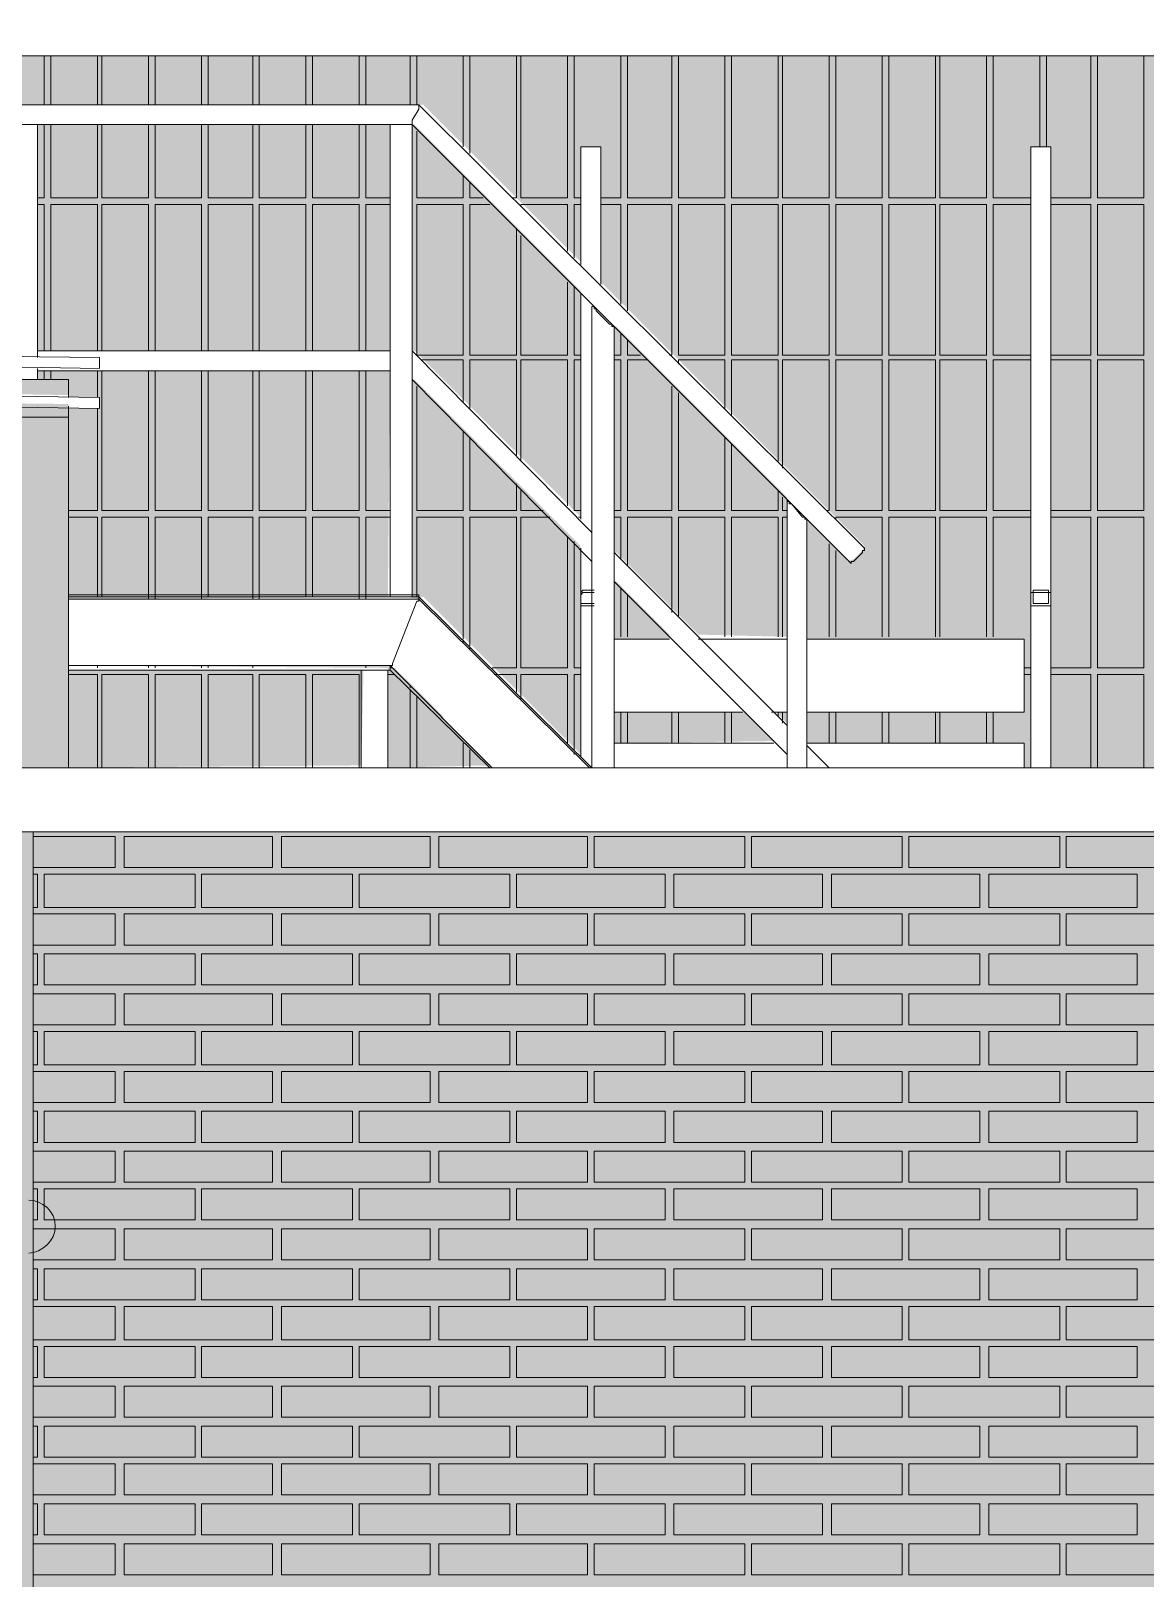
# Model space of a CAD drawing. Header units: millimetres. Extents: x -28928 to 100580, y -22867 to 36490.
# Drawn here: x 4948 to 7074, y 7605 to 10557 of the extents above; entities that cross this region are included whole.
import ezdxf

# ---------------------------------------------------------------- set-up
doc = ezdxf.new("R2010")
doc.units = ezdxf.units.MM
doc.layers.add('PDF _Геометрия', color=7, linetype='Continuous', true_color=0x8f8e8d)
doc.layers.add('PDF _Сплошная заливка', color=7, linetype='Continuous', true_color=0xffffff)

msp = doc.modelspace()

# ---------------------------------------------------------------- hatches: boundary and pattern name
at = {"layer": 'PDF _Сплошная заливка', "true_color": 0xfae100, "transparency": 33554559}
h = msp.add_hatch(color=2, dxfattribs=at)
h.paths.add_polyline_path([(1529.5, 10411.8), (1529.5, 10394.9), (2096.4, 10394.9), (2096.4, 10411.8)])
h.paths.add_polyline_path([(4249.9, 9908.4), (4249.9, 9891.4), (4922.6, 9891.4), (4922.6, 9908.4)])
h.paths.add_polyline_path([(5675.7, 9891.4), (5675.7, 9476.8), (5663, 9476.8), (5692.6, 9472.6), (5692.6, 9476.8), (5696.8, 9476.8), (5997.2, 9176.4), (5997.2, 9574.1), (5679.9, 9891.4)])
h.paths.add_polyline_path([(3746.4, 9916.8), (3725.3, 9895.7), (3822.6, 9891.4), (3822.6, 9916.8)])
h.paths.add_polyline_path([(6060.7, 9256.8), (6060.7, 9197.6), (6365.3, 9201.8), (6310.3, 9256.8)])
h.paths.add_polyline_path([(3818.4, 9988.7), (3771.8, 9942.2), (3822.6, 9938), (3822.6, 9988.7)])
h.paths.add_polyline_path([(5954.9, 9206), (5959.1, 9201.8), (5959.1, 9206)])
h.paths.add_polyline_path([(5675.7, 10378), (5675.7, 9946.4), (5679.9, 9946.4), (5997.2, 9629.1), (5997.2, 10060.7), (5679.9, 10378)])
h.paths.add_polyline_path([(6369.5, 9256.8), (6390.7, 9235.7), (6390.7, 9256.8)])
h.paths.add_polyline_path([(4249.9, 10378), (4249.9, 9946.4), (4922.6, 9946.4), (4922.6, 10378)])
h.paths.add_polyline_path([(6060.7, 9506.4), (6060.7, 9396.4), (6166.4, 9396.4), (6166.4, 9404.9), (6064.9, 9506.4)])
h.paths.add_polyline_path([(-5544.3, 10191.8), (-5544.3, 10509.1), (-8675.1, 10509.1), (-8666.6, 10504.9), (-8653.9, 10500.7), (-8645.5, 10496.4), (-8632.8, 10492.2), (-8624.3, 10488), (-8611.6, 10483.7), (-8603.2, 10479.5), (-8590.5, 10475.3), (-8573.6, 10466.8), (-8577.8, 10416), (-8857, 10411.8), (-8857, 10394.9), (-8662.4, 10394.9), (-8615.9, 10348.4), (-8857, 10344.1), (-8857, 10331.4), (-8658.2, 10331.4), (-8615.9, 10289.1), (-8857, 10284.9), (-8857, 10272.2), (-8662.4, 10272.2), (-8615.9, 10225.7), (-8857, 10221.4), (-8857, 10213), (-8662.4, 10213), (-8615.9, 10166.4), (-8857, 10162.2), (-8857, 10153.7), (-8662.4, 10153.7), (-8615.9, 10107.2), (-8857, 10103), (-8857, 10094.5), (-8467.8, 10094.5), (-8450.9, 10090.3), (-8450.9, 10115.7), (-5544.3, 10115.7), (-5544.3, 10136.8), (-5671.3, 10136.8), (-5671.3, 10170.7), (-5874.3, 10174.9), (-6343.9, 10174.9), (-8510.1, 10141), (-8510.1, 10162.2), (-6343.9, 10196), (-5810.9, 10196)])
h.paths.add_polyline_path([(4960.7, 9908.4), (4960.7, 9891.4), (5019.9, 9891.4), (5019.9, 9857.6), (5079.1, 9857.6), (5079.1, 9836.4), (5019.9, 9836.4), (5019.9, 9472.6), (5629.1, 9476.8), (5633.4, 9908.4)])
h.paths.add_polyline_path([(2451.8, 9320.3), (2451.8, 9151), (3001.8, 9151), (3001.8, 9819.5), (3589.9, 9823.7), (3598.4, 9828), (3606.8, 9836.4), (2942.6, 9836.4), (2942.6, 9861.8), (3179.5, 9866), (3644.9, 9874.5), (3649.1, 9878.7), (3653.4, 9891.4), (3666.1, 9895.7), (3683, 9912.6), (3589.9, 9912.6), (3589.9, 9933.7), (3708.4, 9938), (4186.4, 10416), (5696.8, 10416), (5997.2, 10115.7), (5997.2, 10335.7), (6035.3, 10335.7), (6035.3, 10073.4), (6039.5, 10073.4), (6538.7, 9574.1), (6534.5, 9565.7), (6517.6, 9548.7), (6504.9, 9544.5), (6504.9, 9548.7), (6433, 9620.7), (6428.7, 9620.7), (6428.7, 9396.4), (6843.4, 9396.4), (6843.4, 9256.8), (6428.7, 9256.8), (6428.7, 9197.6), (6843.4, 9197.6), (6843.4, 9151), (6856.1, 9151), (6856.1, 10335.7), (6894.1, 10335.7), (6894.1, 9151), (8209.9, 9151), (8209.9, 9819.5), (8239.5, 9819.5), (8239.5, 9840.7), (8150.7, 9840.7), (8150.7, 9857.6), (8239.5, 9857.6), (8239.5, 9891.4), (9064.5, 9891.4), (9064.5, 9925.3), (8772.6, 9925.3), (8180.3, 9916.8), (8180.3, 9938), (8772.6, 9946.4), (9064.5, 9946.4), (9064.5, 10509.1), (2371.4, 10509.1), (2379.9, 10504.9), (2392.6, 10500.7), (2409.5, 10492.2), (2422.2, 10488), (2439.1, 10479.5), (2451.8, 10475.3), (2468.7, 10466.8), (2464.5, 10416), (2185.3, 10411.8), (2185.3, 10394.9), (2384.1, 10394.9), (2426.4, 10352.6), (2426.4, 10344.1), (2185.3, 10344.1), (2185.3, 10331.4), (2384.1, 10331.4), (2426.4, 10289.1), (2185.3, 10284.9), (2185.3, 10272.2), (2384.1, 10272.2), (2426.4, 10229.9), (2426.4, 10221.4), (2185.3, 10221.4), (2185.3, 10213), (2384.1, 10213), (2418, 10179.1), (2418, 10170.7), (2443.4, 10170.7), (2443.4, 10136.8), (2396.8, 10136.8), (2426.4, 10107.2), (2384.1, 10103), (2384.1, 10090.3), (2388.4, 10090.3), (2426.4, 10052.2), (2426.4, 10043.7), (2384.1, 10043.7), (2384.1, 10026.8), (2388.4, 10026.8), (2426.4, 9988.7), (2426.4, 9980.3), (2460.3, 9980.3), (2494.1, 9976), (2494.1, 9921), (2430.7, 9921), (2430.7, 9887.2), (2443.4, 9887.2), (2485.7, 9866), (2485.7, 9811), (2430.7, 9811), (2430.7, 9760.3), (2434.9, 9760.3), (2447.6, 9747.6), (2430.7, 9743.4), (2430.7, 9701), (2434.9, 9701), (2447.6, 9688.4), (2430.7, 9684.1), (2430.7, 9637.6), (2439.1, 9637.6), (2447.6, 9629.1), (2430.7, 9624.9), (2430.7, 9578.4), (2434.9, 9578.4), (2447.6, 9565.7), (2430.7, 9561.4), (2430.7, 9519.1), (2434.9, 9519.1), (2447.6, 9506.4), (2430.7, 9502.2), (2430.7, 9459.9), (2434.9, 9459.9), (2447.6, 9447.2), (2430.7, 9443), (2430.7, 9400.7), (2434.9, 9400.7), (2447.6, 9388), (2430.7, 9383.7), (2473, 9379.5), (2511.1, 9375.3), (2511.1, 9320.3)])
h.paths.add_polyline_path([(-8480.5, 9912.6), (-8480.5, 9891.4), (-8450.9, 9891.4), (-8450.9, 9912.6)])
h.paths.add_polyline_path([(-8950.1, 10043.7), (-9220.9, 10043.7), (-9220.9, 10031), (-8950.1, 10031)])
h.paths.add_polyline_path([(3860.7, 9921), (3860.7, 9891.4), (4207.6, 9891.4), (4207.6, 9921)])
h.paths.add_polyline_path([(-8950.1, 10103), (-9220.9, 10103), (-9220.9, 10094.5), (-8950.1, 10094.5)])
h.paths.add_polyline_path([(6060.7, 9993), (6060.7, 9561.4), (6064.9, 9561.4), (6221.4, 9404.9), (6390.7, 9400.7), (6390.7, 9667.2), (6064.9, 9993)])
h.paths.add_polyline_path([(-8950.1, 10162.2), (-9220.9, 10162.2), (-9220.9, 10153.7), (-8950.1, 10153.7)])
h.paths.add_polyline_path([(-8628.6, 10060.7), (-8615.9, 10048), (-8857, 10043.7), (-8857, 10031), (-8480.5, 10031), (-8480.5, 9946.4), (-8450.9, 9946.4), (-8450.9, 10060.7)])
h.paths.add_polyline_path([(-8950.1, 10221.4), (-9220.9, 10221.4), (-9220.9, 10213), (-8950.1, 10213)])
h.paths.add_polyline_path([(374.5, 10136.8), (374.5, 10115.7), (1212.2, 10119.9), (1229.1, 10136.8)])
h.paths.add_polyline_path([(-8950.1, 10284.9), (-9220.9, 10284.9), (-9220.9, 10272.2), (-8950.1, 10272.2)])
h.paths.add_polyline_path([(1529.5, 10221.4), (1529.5, 10213), (2096.4, 10213), (2096.4, 10221.4)])
h.paths.add_polyline_path([(-8950.1, 10344.1), (-9220.9, 10344.1), (-9220.9, 10331.4), (-8950.1, 10331.4)])
h.paths.add_polyline_path([(1529.5, 10284.9), (1529.5, 10272.2), (2096.4, 10272.2), (2096.4, 10284.9)])
h.paths.add_polyline_path([(-8950.1, 10411.8), (-9220.9, 10411.8), (-9220.9, 10394.9), (-8950.1, 10394.9)])
h.paths.add_polyline_path([(1529.5, 10344.1), (1529.5, 10331.4), (2096.4, 10331.4), (2096.4, 10344.1)])
h.paths.add_polyline_path([(1250.3, 10504.9), (1258.7, 10509.1), (374.5, 10509.1), (374.5, 10170.7), (1208, 10174.9), (1246.1, 10213), (1440.7, 10213), (1440.7, 10225.7), (1199.5, 10229.9), (1208, 10234.1), (1246.1, 10272.2), (1440.7, 10272.2), (1440.7, 10284.9), (1199.5, 10289.1), (1208, 10293.4), (1246.1, 10331.4), (1440.7, 10331.4), (1440.7, 10344.1), (1199.5, 10348.4), (1246.1, 10394.9), (1440.7, 10394.9), (1440.7, 10411.8), (1157.2, 10411.8), (1157.2, 10466.8), (1169.9, 10471), (1178.4, 10475.3), (1191.1, 10479.5), (1208, 10488), (1220.7, 10492.2), (1237.6, 10500.7)])
h.paths.add_polyline_path([(4203.4, 10373.7), (3869.1, 10039.5), (3860.7, 10035.3), (3860.7, 9942.2), (4207.6, 9942.2), (4207.6, 10373.7)])
h.paths.add_polyline_path([(5019.9, 9151), (5578.4, 9155.3), (5582.6, 9337.2), (5019.9, 9337.2)])
h.paths.add_polyline_path([(4960.7, 10378), (4960.7, 9946.4), (5633.4, 9946.4), (5633.4, 10378)])
h.paths.add_polyline_path([(5629.1, 9151), (5823.7, 9155.3), (5739.1, 9239.9), (5734.9, 9239.9), (5734.9, 9248.4), (5641.8, 9341.4), (5637.6, 9341.4), (5633.4, 9337.2), (5633.4, 9341.4), (5637.6, 9345.7), (5019.9, 9345.7), (5629.1, 9341.4)])
at = {"layer": 'PDF _Сплошная заливка', "true_color": 0x383e42, "transparency": 33554559}
h = msp.add_hatch(color=250, dxfattribs=at)
h.paths.add_polyline_path([(4791.4, 9866), (5019.9, 9861.8), (5019.9, 9891.4), (3653.4, 9891.4), (3653.4, 9874.5), (4300.7, 9874.5)])
h.paths.add_polyline_path([(5019.9, 9844.9), (4660.3, 9849.1), (4084.9, 9849.1), (3653.4, 9840.7), (3653.4, 9819.5), (5019.9, 9819.5)])
at = {"layer": 'PDF _Сплошная заливка', "true_color": 0xdcd6cf, "transparency": 33554559}
msp.add_hatch(color=254, dxfattribs=at).paths.add_polyline_path([(29465.3, 1544.1), (29486.4, 1544.1), (29486.4, 9028.4), (4952.2, 9028.4), (4952.2, -4713.2), (29465.3, -4713.2)])

# ---------------------------------------------------------------- linework, layer by layer
at = {"layer": 'PDF _Геометрия', "color": 7, "lineweight": 9}
for points in [[(2358.7, 10509.1), (9144.9, 10509.1), (9144.9, 10623.4), (9872.6, 10623.4), (10494.5, 10623.4), (10494.5, 10923.7), (11294.1, 10923.7)], [(6534.5, 9561.4), (6517.6, 9544.5), (6534.5, 9561.4), (6534.5, 9565.7), (6538.7, 9565.7), (6538.7, 9569.9), (5688.4, 10416), (4190.7, 10416), (4194.9, 10411.8), (4194.9, 10407.6), (4203.4, 10386.4), (4194.9, 10407.6), (4194.9, 10411.8), (4190.7, 10416), (3708.4, 9933.7)], [(3767.6, 9933.7), (4207.6, 10378), (4207.6, 10382.2), (4203.4, 10382.2), (4203.4, 10386.4), (4203.4, 10382.2), (4207.6, 10382.2), (4207.6, 10378), (5675.7, 10378), (5675.7, 10382.2), (5675.7, 10386.4), (5688.4, 10407.6), (5688.4, 10411.8), (5688.4, 10416), (5688.4, 10411.8), (5688.4, 10407.6), (5675.7, 10386.4), (5675.7, 10382.2), (5675.7, 10378), (6513.4, 9540.3), (6513.4, 9544.5), (6517.6, 9544.5)], [(4960.7, 9891.4), (4960.7, 9912.6), (4960.7, 9908.4), (5633.4, 9908.4), (5633.4, 9912.6), (5633.4, 9916.8), (5633.4, 9938), (5633.4, 9942.2), (5633.4, 9946.4), (4960.7, 9946.4), (4960.7, 9942.2), (4960.7, 9938), (4960.7, 9933.7), (4960.7, 10378), (4956.4, 10378), (4952.2, 10378), (4926.8, 10378)], [(5675.7, 9476.8), (5675.7, 10378), (5671.4, 10378), (5667.2, 10378), (5641.8, 10378), (5637.6, 10378), (5633.4, 10378), (5633.4, 9476.8)], [(5997.2, 10306), (5997.2, 10331.4), (5997.2, 10335.7), (6001.4, 10335.7), (5997.2, 10335.7), (5997.2, 10331.4), (5997.2, 10111.4)], [(6035.3, 10073.4), (6035.3, 10331.4), (6035.3, 10335.7), (6031.1, 10335.7), (6026.8, 10335.7), (6001.4, 10335.7), (6026.8, 10335.7), (6031.1, 10335.7), (6035.3, 10335.7), (6035.3, 10331.4), (6035.3, 10306)], [(6856.1, 10306), (6856.1, 10331.4), (6856.1, 10335.7), (6860.3, 10335.7), (6864.5, 10335.7), (6860.3, 10335.7), (6856.1, 10335.7), (6856.1, 10331.4), (6856.1, 9481)], [(6894.1, 9481), (6894.1, 10331.4), (6894.1, 10335.7), (6889.9, 10335.7), (6885.7, 10335.7), (6864.5, 10335.7), (6885.7, 10335.7), (6889.9, 10335.7), (6894.1, 10335.7), (6894.1, 10331.4), (6894.1, 10306)], [(5997.2, 10056.4), (5997.2, 9624.9)], [(5019.9, 9472.6), (5688.4, 9472.6), (5688.4, 9476.8), (6018.4, 9151), (6018.4, 10031), (6022.6, 10031), (6022.6, 10026.8), (6026.8, 10026.8), (6026.8, 10022.6), (6052.2, 9997.2), (6056.4, 9997.2), (6056.4, 9993), (6060.7, 9993), (6060.7, 9151)], [(5019.9, 9857.6), (5019.9, 9891.4), (3653.4, 9891.4), (3653.4, 9870.3)], [(5019.9, 9840.7), (5019.9, 9151), (5019.9, 9819.5), (3107.6, 9819.5), (3001.8, 9819.5), (3001.8, 9151)], [(6471.1, 9151), (6428.7, 9193.4), (6428.7, 9189.1), (6428.7, 9184.9), (6428.7, 9180.7), (6428.7, 9151), (6428.7, 9620.7), (6428.7, 9624.9), (6424.5, 9624.9), (6424.5, 9629.1), (6420.3, 9629.1), (6399.1, 9654.5), (6394.9, 9654.5), (6394.9, 9658.7), (6390.7, 9658.7), (6390.7, 9663), (6390.7, 9151)], [(6022.6, 9485.3), (6001.4, 9485.3), (5997.2, 9481), (5997.2, 9569.9), (5997.2, 9548.7), (5997.2, 9172.2)], [(6856.1, 9574.1), (6856.1, 9548.7), (6856.1, 9151)], [(6894.1, 9151), (6894.1, 9548.7), (6894.1, 9574.1)], [(5019.9, 9481), (5688.4, 9481), (5688.4, 9476.8), (5019.9, 9476.8), (5688.4, 9476.8), (5688.4, 9472.6), (5688.4, 9468.4), (5684.1, 9468.4), (5637.6, 9349.9), (5637.6, 9345.7), (5633.4, 9345.7), (5633.4, 9341.4), (5633.4, 9337.2), (5019.9, 9337.2)], [(5667.2, 9476.8), (5641.8, 9476.8)], [(6022.6, 9489.5), (6001.4, 9489.5), (5997.2, 9485.3), (5997.2, 9481), (5997.2, 9464.1), (5997.2, 9459.9), (6001.4, 9459.9), (6022.6, 9459.9)], [(6022.6, 9464.1), (6001.4, 9464.1), (5997.2, 9464.1), (5997.2, 9481)], [(5823.7, 9151), (5633.4, 9337.2), (5633.4, 9341.4), (5633.4, 9345.7), (5637.6, 9345.7), (5637.6, 9349.9), (5684.1, 9468.4), (5688.4, 9468.4), (5688.4, 9472.6), (6014.1, 9151)], [(6166.4, 9396.4), (6060.7, 9396.4)], [(6390.7, 9396.4), (6221.4, 9396.4)], [(6428.7, 9396.4), (6843.4, 9396.4), (6843.4, 9256.8), (6428.7, 9256.8)], [(5828, 9151), (5633.4, 9345.7), (5019.9, 9345.7)], [(5620.7, 9337.2), (5586.8, 9337.2), (5582.6, 9337.2), (5578.4, 9337.2), (5578.4, 9151)], [(5629.1, 9151), (5629.1, 9337.2), (5624.9, 9337.2), (5620.7, 9337.2), (5586.8, 9337.2)], [(6306.1, 9256.8), (6060.7, 9256.8)], [(6390.7, 9256.8), (6361.1, 9256.8)], [(6060.7, 9197.6), (6365.3, 9197.6)], [(6428.7, 9197.6), (6843.4, 9197.6), (6843.4, 9151)], [(5997.2, 9168), (5997.2, 9168)], [(-21875.1, 9028.4), (-21875.1, 9151), (29681.1, 9151), (29681.1, 9028.4), (-21875.1, 9028.4), (-21875.1, 9151)], [(4952.2, -4764), (4952.2, 9028.4), (4952.2, -4713.2), (29465.3, -4713.2), (4952.2, -4713.2), (29465.3, -4713.2), (29465.3, 1531.4), (29465.3, -4764)]]:
    msp.add_lwpolyline(points, dxfattribs=at)
at = {"layer": 'PDF _Геометрия', "color": 253, "lineweight": 9, "true_color": 0xada988}
for points in [[(4973.4, 10416), (4973.4, 10509.1)], [(4986.1, 10416), (4986.1, 10509.1)], [(5074.9, 10416), (5074.9, 10509.1)], [(5083.4, 10416), (5083.4, 10509.1)], [(5172.2, 10416), (5172.2, 10509.1)], [(5184.9, 10416), (5184.9, 10509.1)], [(5273.7, 10416), (5273.7, 10509.1)], [(5286.4, 10416), (5286.4, 10509.1)], [(5371.1, 10416), (5371.1, 10509.1)], [(5383.7, 10416), (5383.7, 10509.1)], [(5472.6, 10416), (5472.6, 10509.1)], [(5485.3, 10416), (5485.3, 10509.1)], [(5574.1, 10416), (5574.1, 10509.1)], [(5586.8, 10416), (5586.8, 10509.1)], [(5671.4, 10416), (5671.4, 10509.1)], [(5684.1, 10416), (5684.1, 10509.1)], [(5773, 10335.7), (5773, 10509.1)], [(5785.7, 10323), (5785.7, 10509.1)], [(5866.1, 10238.4), (5874.5, 10238.4), (5874.5, 10509.1)], [(5883, 10509.1), (5883, 10238.4), (5971.8, 10238.4), (5971.8, 10509.1)], [(5997.2, 10238.4), (5984.5, 10238.4), (5984.5, 10509.1)], [(6035.3, 10238.4), (6073.4, 10238.4), (6073.4, 10509.1)], [(6086.1, 10509.1), (6086.1, 10238.4), (6170.7, 10238.4), (6170.7, 10509.1)], [(6183.4, 10509.1), (6183.4, 10238.4), (6272.2, 10238.4), (6272.2, 10509.1)], [(6284.9, 10509.1), (6284.9, 10238.4), (6373.7, 10238.4), (6373.7, 10509.1)], [(6382.2, 10509.1), (6382.2, 10238.4), (6471.1, 10238.4), (6471.1, 10509.1)], [(6483.7, 10509.1), (6483.7, 10238.4), (6572.6, 10238.4), (6572.6, 10509.1)], [(6585.3, 10509.1), (6585.3, 10238.4), (6674.1, 10238.4), (6674.1, 10509.1)], [(6682.6, 10509.1), (6682.6, 10238.4), (6771.4, 10238.4), (6771.4, 10509.1)], [(6856.1, 10238.4), (6784.1, 10238.4), (6784.1, 10509.1)], [(6873, 10335.7), (6873, 10509.1)], [(6885.7, 10335.7), (6885.7, 10509.1)], [(6894.1, 10238.4), (6970.3, 10238.4), (6970.3, 10509.1)], [(6983, 10509.1), (6983, 10238.4), (7071.8, 10238.4), (7071.8, 10509.1)], [(4960.7, 10238.4), (4973.4, 10238.4), (4973.4, 10378)], [(4986.1, 10378), (4986.1, 10238.4), (5074.9, 10238.4), (5074.9, 10378)], [(5083.4, 10378), (5083.4, 10238.4), (5172.2, 10238.4), (5172.2, 10378)], [(5184.9, 10378), (5184.9, 10238.4), (5273.7, 10238.4), (5273.7, 10378)], [(5286.4, 10378), (5286.4, 10238.4), (5371.1, 10238.4), (5371.1, 10378)], [(5383.7, 10378), (5383.7, 10238.4), (5472.6, 10238.4), (5472.6, 10378)], [(5485.3, 10378), (5485.3, 10238.4), (5574.1, 10238.4), (5574.1, 10378)], [(5633.4, 10238.4), (5586.8, 10238.4), (5586.8, 10378)], [(5684.1, 10365.3), (5684.1, 10238.4), (5773, 10238.4), (5773, 10280.7)], [(5811.1, 10238.4), (5785.7, 10238.4), (5785.7, 10268)], [(4973.4, 9946.4), (4973.4, 10225.7), (4960.7, 10225.7)], [(5074.9, 9946.4), (5074.9, 10225.7), (4986.1, 10225.7), (4986.1, 9946.4)], [(5172.2, 9946.4), (5172.2, 10225.7), (5083.4, 10225.7), (5083.4, 9946.4)], [(5273.7, 9946.4), (5273.7, 10225.7), (5184.9, 10225.7), (5184.9, 9946.4)], [(5371.1, 9946.4), (5371.1, 10225.7), (5286.4, 10225.7), (5286.4, 9946.4)], [(5472.6, 9946.4), (5472.6, 10225.7), (5383.7, 10225.7), (5383.7, 9946.4)], [(5574.1, 9946.4), (5574.1, 10225.7), (5485.3, 10225.7), (5485.3, 9946.4)], [(5586.8, 9946.4), (5586.8, 10225.7), (5633.4, 10225.7)], [(5823.7, 10225.7), (5785.7, 10225.7), (5785.7, 9938), (5874.5, 9938), (5874.5, 10179.1)], [(5971.8, 10136.8), (5971.8, 10225.7), (5883, 10225.7), (5883, 10221.4)], [(5984.5, 10124.1), (5984.5, 10225.7), (5997.2, 10225.7)], [(6073.4, 10035.3), (6073.4, 10225.7), (6035.3, 10225.7)], [(6166.4, 9938), (6170.7, 9938), (6170.7, 10225.7), (6086.1, 10225.7), (6086.1, 10022.6)], [(6856.1, 9938), (6784.1, 9938), (6784.1, 10225.7), (6856.1, 10225.7)], [(6894.1, 9938), (6970.3, 9938), (6970.3, 10225.7), (6894.1, 10225.7)], [(5883, 10166.4), (5883, 9938), (5971.8, 9938), (5971.8, 10077.6)], [(5997.2, 9938), (5984.5, 9938), (5984.5, 10069.1)], [(6060.7, 9938), (6073.4, 9938), (6073.4, 9980.3)], [(6111.4, 9938), (6086.1, 9938), (6086.1, 9967.6)], [(5773, 9849.1), (5773, 9929.5), (5692.6, 9929.5)], [(5874.5, 9747.6), (5874.5, 9929.5), (5785.7, 9929.5), (5785.7, 9836.4)], [(5971.8, 9650.3), (5971.8, 9929.5), (5883, 9929.5), (5883, 9734.9)], [(5997.2, 9641.8), (5984.5, 9641.8), (5984.5, 9929.5), (5997.2, 9929.5)], [(6060.7, 9641.8), (6073.4, 9641.8), (6073.4, 9929.5), (6060.7, 9929.5)], [(6124.1, 9929.5), (6086.1, 9929.5), (6086.1, 9641.8), (6170.7, 9641.8), (6170.7, 9878.7)], [(6272.2, 9836.4), (6272.2, 9929.5), (6183.4, 9929.5), (6183.4, 9921)], [(6373.7, 9734.9), (6373.7, 9929.5), (6284.9, 9929.5), (6284.9, 9823.7)], [(6466.8, 9641.8), (6471.1, 9641.8), (6471.1, 9929.5), (6382.2, 9929.5), (6382.2, 9722.2)], [(6856.1, 9641.8), (6784.1, 9641.8), (6784.1, 9929.5), (6856.1, 9929.5)], [(6894.1, 9641.8), (6970.3, 9641.8), (6970.3, 9929.5), (6894.1, 9929.5)], [(4973.4, 9891.4), (4973.4, 9908.4)], [(4986.1, 9891.4), (4986.1, 9908.4)], [(5074.9, 9857.6), (5074.9, 9908.4)], [(5083.4, 9908.4), (5083.4, 9641.8), (5172.2, 9641.8), (5172.2, 9908.4)], [(5184.9, 9908.4), (5184.9, 9641.8), (5273.7, 9641.8), (5273.7, 9908.4)], [(5286.4, 9908.4), (5286.4, 9641.8), (5371.1, 9641.8), (5371.1, 9908.4)], [(5383.7, 9908.4), (5383.7, 9641.8), (5472.6, 9641.8), (5472.6, 9908.4)], [(5485.3, 9908.4), (5485.3, 9641.8), (5574.1, 9641.8), (5574.1, 9908.4)], [(5633.4, 9641.8), (5586.8, 9641.8), (5586.8, 9908.4)], [(5684.1, 9878.7), (5684.1, 9641.8), (5773, 9641.8), (5773, 9794.1)], [(6183.4, 9866), (6183.4, 9641.8), (6272.2, 9641.8), (6272.2, 9781.4)], [(5019.9, 9641.8), (5074.9, 9641.8), (5074.9, 9836.4)], [(5785.7, 9781.4), (5785.7, 9641.8), (5874.5, 9641.8), (5874.5, 9692.6)], [(6284.9, 9768.7), (6284.9, 9641.8), (6373.7, 9641.8), (6373.7, 9679.9)], [(5925.3, 9641.8), (5883, 9641.8), (5883, 9679.9)], [(6390.7, 9641.8), (6382.2, 9641.8), (6382.2, 9667.2)], [(5074.9, 9476.8), (5074.9, 9629.1), (5019.9, 9629.1)], [(5172.2, 9472.6), (5172.2, 9476.8), (5172.2, 9629.1), (5083.4, 9629.1), (5083.4, 9476.8)], [(5273.7, 9472.6), (5273.7, 9476.8), (5273.7, 9629.1), (5184.9, 9629.1), (5184.9, 9476.8), (5184.9, 9472.6)], [(5371.1, 9472.6), (5371.1, 9476.8), (5371.1, 9629.1), (5286.4, 9629.1), (5286.4, 9476.8)], [(5472.6, 9476.8), (5472.6, 9629.1), (5383.7, 9629.1), (5383.7, 9476.8), (5383.7, 9472.6)], [(5574.1, 9472.6), (5574.1, 9476.8), (5574.1, 9629.1), (5485.3, 9629.1), (5485.3, 9476.8)], [(5586.8, 9472.6), (5586.8, 9476.8), (5586.8, 9629.1), (5633.4, 9629.1)], [(5773, 9396.4), (5773, 9629.1), (5684.1, 9629.1), (5684.1, 9476.8)], [(5828, 9341.4), (5874.5, 9341.4), (5874.5, 9629.1), (5785.7, 9629.1), (5785.7, 9383.7)], [(5938, 9629.1), (5883, 9629.1), (5883, 9341.4), (5971.8, 9341.4), (5971.8, 9591)], [(5997.2, 9629.1), (5993, 9629.1)], [(6073.4, 9548.7), (6073.4, 9629.1), (6060.7, 9629.1)], [(6170.7, 9447.2), (6170.7, 9629.1), (6086.1, 9629.1), (6086.1, 9536)], [(6272.2, 9400.7), (6272.2, 9629.1), (6183.4, 9629.1), (6183.4, 9438.7)], [(6373.7, 9400.7), (6373.7, 9629.1), (6284.9, 9629.1), (6284.9, 9400.7)], [(6382.2, 9400.7), (6382.2, 9629.1), (6390.7, 9629.1)], [(6572.6, 9400.7), (6572.6, 9629.1), (6483.7, 9629.1), (6483.7, 9624.9)], [(6674.1, 9400.7), (6674.1, 9629.1), (6585.3, 9629.1), (6585.3, 9400.7)], [(6771.4, 9400.7), (6771.4, 9629.1), (6682.6, 9629.1), (6682.6, 9400.7)], [(6784.1, 9400.7), (6784.1, 9629.1), (6856.1, 9629.1)], [(6894.1, 9341.4), (6970.3, 9341.4), (6970.3, 9629.1), (6894.1, 9629.1)], [(5997.2, 9341.4), (5984.5, 9341.4), (5984.5, 9582.6)], [(6471.1, 9400.7), (6471.1, 9578.4)], [(6483.7, 9400.7), (6483.7, 9565.7)], [(6073.4, 9400.7), (6073.4, 9493.7)], [(6086.1, 9400.7), (6086.1, 9481)], [(5684.1, 9472.6), (5684.1, 9472.6)], [(5773, 9388), (5773, 9392.2)], [(5785.7, 9375.3), (5785.7, 9379.5)], [(5074.9, 9151), (5074.9, 9328.7), (5019.9, 9328.7)], [(5074.9, 9341.4), (5074.9, 9345.7)], [(5172.2, 9151), (5172.2, 9328.7), (5083.4, 9328.7), (5083.4, 9151)], [(5172.2, 9341.4), (5172.2, 9345.7)], [(5184.9, 9341.4), (5184.9, 9345.7)], [(5273.7, 9151), (5273.7, 9328.7), (5184.9, 9328.7), (5184.9, 9151)], [(5273.7, 9341.4), (5273.7, 9345.7)], [(5286.4, 9341.4), (5286.4, 9345.7)], [(5371.1, 9151), (5371.1, 9328.7), (5286.4, 9328.7), (5286.4, 9151)], [(5371.1, 9341.4), (5371.1, 9345.7)], [(5472.6, 9151), (5472.6, 9328.7), (5383.7, 9328.7), (5383.7, 9151)], [(5574.1, 9151), (5574.1, 9328.7), (5485.3, 9328.7), (5485.3, 9151)], [(5586.8, 9341.4), (5586.8, 9345.7)], [(5641.8, 9328.7), (5629.1, 9328.7)], [(5637.6, 9341.4), (5633.4, 9341.4)], [(5836.4, 9328.7), (5832.2, 9328.7)], [(5874.5, 9294.9), (5874.5, 9328.7), (5840.7, 9328.7)], [(5971.8, 9197.6), (5971.8, 9328.7), (5883, 9328.7), (5883, 9282.2)], [(5984.5, 9184.9), (5984.5, 9328.7), (5997.2, 9328.7)], [(6856.1, 9341.4), (6843.4, 9341.4)], [(6856.1, 9328.7), (6843.4, 9328.7)], [(6970.3, 9151), (6970.3, 9328.7), (6894.1, 9328.7)], [(7071.8, 9151), (7071.8, 9328.7), (6983, 9328.7), (6983, 9151)], [(5671.4, 9303.4), (5671.4, 9307.6)], [(5671.4, 9151), (5671.4, 9299.1)], [(5684.1, 9151), (5684.1, 9286.4)], [(5883, 9278), (5883, 9278)], [(6073.4, 9197.6), (6073.4, 9256.8)], [(6086.1, 9197.6), (6086.1, 9256.8)], [(6170.7, 9197.6), (6170.7, 9256.8)], [(6183.4, 9197.6), (6183.4, 9256.8)], [(6272.2, 9197.6), (6272.2, 9256.8)], [(6284.9, 9197.6), (6284.9, 9256.8)], [(6373.7, 9248.4), (6373.7, 9256.8)], [(6382.2, 9235.7), (6382.2, 9256.8)], [(6471.1, 9197.6), (6471.1, 9256.8)], [(6483.7, 9197.6), (6483.7, 9256.8)], [(6572.6, 9197.6), (6572.6, 9256.8)], [(6585.3, 9197.6), (6585.3, 9256.8)], [(6674.1, 9197.6), (6674.1, 9256.8)], [(6682.6, 9197.6), (6682.6, 9256.8)], [(6771.4, 9197.6), (6771.4, 9256.8)], [(6784.1, 9197.6), (6784.1, 9256.8)], [(5773, 9151), (5773, 9197.6)], [(5785.7, 9193.4), (5785.7, 9193.4)], [(5785.7, 9151), (5785.7, 9184.9)], [(5971.8, 9189.1), (5971.8, 9189.1)], [(5984.5, 9176.4), (5984.5, 9180.7)]]:
    msp.add_lwpolyline(points, dxfattribs=at)
for points in [[(5684.1, 10225.7), (5684.1, 9938), (5773, 9938), (5773, 10225.7)], [(6183.4, 10225.7), (6183.4, 9938), (6272.2, 9938), (6272.2, 10225.7)], [(6284.9, 10225.7), (6284.9, 9938), (6373.7, 9938), (6373.7, 10225.7)], [(6382.2, 10225.7), (6382.2, 9938), (6471.1, 9938), (6471.1, 10225.7)], [(6483.7, 10225.7), (6483.7, 9938), (6572.6, 9938), (6572.6, 10225.7)], [(6585.3, 10225.7), (6585.3, 9938), (6674.1, 9938), (6674.1, 10225.7)], [(6682.6, 10225.7), (6682.6, 9938), (6771.4, 9938), (6771.4, 10225.7)], [(6983, 10225.7), (6983, 9938), (7071.8, 9938), (7071.8, 10225.7)], [(6483.7, 9929.5), (6483.7, 9641.8), (6572.6, 9641.8), (6572.6, 9929.5)], [(6585.3, 9929.5), (6585.3, 9641.8), (6674.1, 9641.8), (6674.1, 9929.5)], [(6682.6, 9929.5), (6682.6, 9641.8), (6771.4, 9641.8), (6771.4, 9929.5)], [(6983, 9929.5), (6983, 9641.8), (7071.8, 9641.8), (7071.8, 9929.5)], [(6983, 9629.1), (6983, 9341.4), (7071.8, 9341.4), (7071.8, 9629.1)]]:
    msp.add_lwpolyline(points, close=True, dxfattribs=at)
at = {"layer": 'PDF _Геометрия', "color": 7, "lineweight": 9}
for points in [[(4334.5, 9942.2), (5079.1, 9933.7), (5079.1, 9912.6), (4334.5, 9925.3), (3589.9, 9912.6), (3589.9, 9933.7)], [(6018.4, 9544.5), (6018.4, 9548.7), (6018.4, 9553), (6018.4, 9557.2), (6018.4, 9591), (6018.4, 9595.3), (6018.4, 9599.5), (5675.7, 9946.4), (5675.7, 9942.2), (5675.7, 9938), (5675.7, 9904.1), (5675.7, 9899.9), (5675.7, 9895.7), (5675.7, 9891.4)], [(4013, 9874.5), (5079.1, 9857.6), (5079.1, 9836.4), (4013, 9853.4), (2942.6, 9836.4), (2942.6, 9857.6)], [(6390.7, 9176.4), (6390.7, 9180.7), (6390.7, 9184.9), (6390.7, 9218.7), (6390.7, 9223), (6390.7, 9227.2), (6390.7, 9231.4), (6060.7, 9561.4), (6060.7, 9557.2), (6060.7, 9553), (6060.7, 9548.7), (6060.7, 9514.9), (6060.7, 9510.7), (6060.7, 9506.4)], [(6894.1, 9464.1), (6894.1, 9481), (6894.1, 9485.3), (6889.9, 9485.3), (6889.9, 9489.5), (6885.7, 9489.5), (6864.5, 9489.5), (6860.3, 9489.5), (6860.3, 9485.3), (6856.1, 9485.3), (6856.1, 9481), (6856.1, 9464.1), (6856.1, 9459.9), (6860.3, 9459.9), (6864.5, 9459.9), (6885.7, 9459.9), (6889.9, 9459.9), (6894.1, 9459.9)], [(6860.3, 9481), (6860.3, 9485.3), (6864.5, 9485.3), (6885.7, 9485.3), (6889.9, 9485.3), (6889.9, 9481), (6889.9, 9464.1), (6885.7, 9464.1), (6864.5, 9464.1), (6860.3, 9464.1)]]:
    msp.add_lwpolyline(points, close=True, dxfattribs=at)
at = {"layer": 'PDF _Геометрия', "lineweight": 9}
for points in [[(4952.2, 9019.9), (5108.7, 9019.9), (5108.7, 8960.7), (4952.2, 8960.7)], [(4952.2, 8884.5), (4960.7, 8884.5), (4960.7, 8948), (4952.2, 8948)], [(4952.2, 8871.8), (5108.7, 8871.8), (5108.7, 8812.6), (4952.2, 8812.6)], [(4952.2, 8736.4), (4960.7, 8736.4), (4960.7, 8795.7), (4952.2, 8795.7)], [(4952.2, 8719.5), (5108.7, 8719.5), (5108.7, 8660.3), (4952.2, 8660.3)], [(4952.2, 8584.1), (4960.7, 8584.1), (4960.7, 8647.6), (4952.2, 8647.6)], [(4952.2, 8571.4), (5108.7, 8571.4), (5108.7, 8512.2), (4952.2, 8512.2)], [(4952.2, 8436), (4960.7, 8436), (4960.7, 8495.3), (4952.2, 8495.3)], [(4952.2, 8419.1), (5108.7, 8419.1), (5108.7, 8359.9), (4952.2, 8359.9)], [(4952.2, 8288), (4960.7, 8288), (4960.7, 8347.2), (4952.2, 8347.2)], [(4952.2, 8271), (5108.7, 8271), (5108.7, 8211.8), (4952.2, 8211.8)], [(4952.2, 8135.7), (4960.7, 8135.7), (4960.7, 8194.9), (4952.2, 8194.9)], [(4952.2, 8123), (5108.7, 8123), (5108.7, 8059.5), (4952.2, 8059.5)], [(4952.2, 7987.6), (4960.7, 7987.6), (4960.7, 8046.8), (4952.2, 8046.8)], [(4952.2, 7970.7), (5108.7, 7970.7), (5108.7, 7911.4), (4952.2, 7911.4)], [(4952.2, 7835.3), (4960.7, 7835.3), (4960.7, 7894.5), (4952.2, 7894.5)], [(4952.2, 7822.6), (5108.7, 7822.6), (5108.7, 7763.4), (4952.2, 7763.4)], [(4952.2, 7687.2), (4960.7, 7687.2), (4960.7, 7746.4), (4952.2, 7746.4)], [(4952.2, 7670.3), (5108.7, 7670.3), (5108.7, 7611), (4952.2, 7611)]]:
    msp.add_lwpolyline(points, dxfattribs=at)
for points in [[(5409.1, 9019.9), (5409.1, 8960.7), (5125.7, 8960.7), (5125.7, 9019.9)], [(5709.5, 9019.9), (5709.5, 8960.7), (5426.1, 8960.7), (5426.1, 9019.9)], [(6009.9, 9019.9), (6009.9, 8960.7), (5726.4, 8960.7), (5726.4, 9019.9)], [(6310.3, 9019.9), (6310.3, 8960.7), (6022.6, 8960.7), (6022.6, 9019.9)], [(6610.7, 9019.9), (6610.7, 8960.7), (6323, 8960.7), (6323, 9019.9)], [(6911.1, 9019.9), (6911.1, 8960.7), (6623.4, 8960.7), (6623.4, 9019.9)], [(7207.2, 9019.9), (7207.2, 8960.7), (6923.7, 8960.7), (6923.7, 9019.9)], [(5261.1, 8884.5), (5117.2, 8884.5), (4973.4, 8884.5), (4973.4, 8948), (5117.2, 8948), (5261.1, 8948)], [(5561.4, 8884.5), (5417.6, 8884.5), (5273.7, 8884.5), (5273.7, 8948), (5417.6, 8948), (5561.4, 8948)], [(5861.8, 8884.5), (5718, 8884.5), (5574.1, 8884.5), (5574.1, 8948), (5718, 8948), (5861.8, 8948)], [(6158, 8884.5), (6018.4, 8884.5), (5874.5, 8884.5), (5874.5, 8948), (6018.4, 8948), (6158, 8948)], [(6458.4, 8884.5), (6318.7, 8884.5), (6174.9, 8884.5), (6174.9, 8948), (6318.7, 8948), (6458.4, 8948)], [(6758.7, 8884.5), (6614.9, 8884.5), (6475.3, 8884.5), (6475.3, 8948), (6614.9, 8948), (6758.7, 8948)], [(7059.1, 8884.5), (6915.3, 8884.5), (6775.7, 8884.5), (6775.7, 8948), (6915.3, 8948), (7059.1, 8948)], [(5409.1, 8871.8), (5409.1, 8812.6), (5125.7, 8812.6), (5125.7, 8871.8)], [(5709.5, 8871.8), (5709.5, 8812.6), (5426.1, 8812.6), (5426.1, 8871.8)], [(6009.9, 8871.8), (6009.9, 8812.6), (5726.4, 8812.6), (5726.4, 8871.8)], [(6310.3, 8871.8), (6310.3, 8812.6), (6022.6, 8812.6), (6022.6, 8871.8)], [(6610.7, 8871.8), (6610.7, 8812.6), (6323, 8812.6), (6323, 8871.8)], [(6911.1, 8871.8), (6911.1, 8812.6), (6623.4, 8812.6), (6623.4, 8871.8)], [(7207.2, 8871.8), (7207.2, 8812.6), (6923.7, 8812.6), (6923.7, 8871.8)], [(5261.1, 8736.4), (5117.2, 8736.4), (4973.4, 8736.4), (4973.4, 8795.7), (5117.2, 8795.7), (5261.1, 8795.7)], [(5561.4, 8736.4), (5417.6, 8736.4), (5273.7, 8736.4), (5273.7, 8795.7), (5417.6, 8795.7), (5561.4, 8795.7)], [(5861.8, 8736.4), (5718, 8736.4), (5574.1, 8736.4), (5574.1, 8795.7), (5718, 8795.7), (5861.8, 8795.7)], [(6158, 8736.4), (6018.4, 8736.4), (5874.5, 8736.4), (5874.5, 8795.7), (6018.4, 8795.7), (6158, 8795.7)], [(6458.4, 8736.4), (6318.7, 8736.4), (6174.9, 8736.4), (6174.9, 8795.7), (6318.7, 8795.7), (6458.4, 8795.7)], [(6758.7, 8736.4), (6614.9, 8736.4), (6475.3, 8736.4), (6475.3, 8795.7), (6614.9, 8795.7), (6758.7, 8795.7)], [(7059.1, 8736.4), (6915.3, 8736.4), (6775.7, 8736.4), (6775.7, 8795.7), (6915.3, 8795.7), (7059.1, 8795.7)], [(5409.1, 8719.5), (5409.1, 8660.3), (5125.7, 8660.3), (5125.7, 8719.5)], [(5709.5, 8719.5), (5709.5, 8660.3), (5426.1, 8660.3), (5426.1, 8719.5)], [(6009.9, 8719.5), (6009.9, 8660.3), (5726.4, 8660.3), (5726.4, 8719.5)], [(6310.3, 8719.5), (6310.3, 8660.3), (6022.6, 8660.3), (6022.6, 8719.5)], [(6610.7, 8719.5), (6610.7, 8660.3), (6323, 8660.3), (6323, 8719.5)], [(6911.1, 8719.5), (6911.1, 8660.3), (6623.4, 8660.3), (6623.4, 8719.5)], [(7207.2, 8719.5), (7207.2, 8660.3), (6923.7, 8660.3), (6923.7, 8719.5)], [(5261.1, 8584.1), (5117.2, 8584.1), (4973.4, 8584.1), (4973.4, 8647.6), (5117.2, 8647.6), (5261.1, 8647.6)], [(5561.4, 8584.1), (5417.6, 8584.1), (5273.7, 8584.1), (5273.7, 8647.6), (5417.6, 8647.6), (5561.4, 8647.6)], [(5861.8, 8584.1), (5718, 8584.1), (5574.1, 8584.1), (5574.1, 8647.6), (5718, 8647.6), (5861.8, 8647.6)], [(6158, 8584.1), (6018.4, 8584.1), (5874.5, 8584.1), (5874.5, 8647.6), (6018.4, 8647.6), (6158, 8647.6)], [(6458.4, 8584.1), (6318.7, 8584.1), (6174.9, 8584.1), (6174.9, 8647.6), (6318.7, 8647.6), (6458.4, 8647.6)], [(6758.7, 8584.1), (6614.9, 8584.1), (6475.3, 8584.1), (6475.3, 8647.6), (6614.9, 8647.6), (6758.7, 8647.6)], [(7059.1, 8584.1), (6915.3, 8584.1), (6775.7, 8584.1), (6775.7, 8647.6), (6915.3, 8647.6), (7059.1, 8647.6)], [(5409.1, 8571.4), (5409.1, 8512.2), (5125.7, 8512.2), (5125.7, 8571.4)], [(5709.5, 8571.4), (5709.5, 8512.2), (5426.1, 8512.2), (5426.1, 8571.4)], [(6009.9, 8571.4), (6009.9, 8512.2), (5726.4, 8512.2), (5726.4, 8571.4)], [(6310.3, 8571.4), (6310.3, 8512.2), (6022.6, 8512.2), (6022.6, 8571.4)], [(6610.7, 8571.4), (6610.7, 8512.2), (6323, 8512.2), (6323, 8571.4)], [(6911.1, 8571.4), (6911.1, 8512.2), (6623.4, 8512.2), (6623.4, 8571.4)], [(7207.2, 8571.4), (7207.2, 8512.2), (6923.7, 8512.2), (6923.7, 8571.4)], [(5261.1, 8436), (5117.2, 8436), (4973.4, 8436), (4973.4, 8495.3), (5117.2, 8495.3), (5261.1, 8495.3)], [(5561.4, 8436), (5417.6, 8436), (5273.7, 8436), (5273.7, 8495.3), (5417.6, 8495.3), (5561.4, 8495.3)], [(5861.8, 8436), (5718, 8436), (5574.1, 8436), (5574.1, 8495.3), (5718, 8495.3), (5861.8, 8495.3)], [(6158, 8436), (6018.4, 8436), (5874.5, 8436), (5874.5, 8495.3), (6018.4, 8495.3), (6158, 8495.3)], [(6458.4, 8436), (6318.7, 8436), (6174.9, 8436), (6174.9, 8495.3), (6318.7, 8495.3), (6458.4, 8495.3)], [(6758.7, 8436), (6614.9, 8436), (6475.3, 8436), (6475.3, 8495.3), (6614.9, 8495.3), (6758.7, 8495.3)], [(7059.1, 8436), (6915.3, 8436), (6775.7, 8436), (6775.7, 8495.3), (6915.3, 8495.3), (7059.1, 8495.3)], [(5409.1, 8419.1), (5409.1, 8359.9), (5125.7, 8359.9), (5125.7, 8419.1)], [(5709.5, 8419.1), (5709.5, 8359.9), (5426.1, 8359.9), (5426.1, 8419.1)], [(6009.9, 8419.1), (6009.9, 8359.9), (5726.4, 8359.9), (5726.4, 8419.1)], [(6310.3, 8419.1), (6310.3, 8359.9), (6022.6, 8359.9), (6022.6, 8419.1)], [(6610.7, 8419.1), (6610.7, 8359.9), (6323, 8359.9), (6323, 8419.1)], [(6911.1, 8419.1), (6911.1, 8359.9), (6623.4, 8359.9), (6623.4, 8419.1)], [(7207.2, 8419.1), (7207.2, 8359.9), (6923.7, 8359.9), (6923.7, 8419.1)], [(5261.1, 8288), (5117.2, 8288), (4973.4, 8288), (4973.4, 8347.2), (5117.2, 8347.2), (5261.1, 8347.2)], [(5561.4, 8288), (5417.6, 8288), (5273.7, 8288), (5273.7, 8347.2), (5417.6, 8347.2), (5561.4, 8347.2)], [(5861.8, 8288), (5718, 8288), (5574.1, 8288), (5574.1, 8347.2), (5718, 8347.2), (5861.8, 8347.2)], [(6158, 8288), (6018.4, 8288), (5874.5, 8288), (5874.5, 8347.2), (6018.4, 8347.2), (6158, 8347.2)], [(6458.4, 8288), (6318.7, 8288), (6174.9, 8288), (6174.9, 8347.2), (6318.7, 8347.2), (6458.4, 8347.2)], [(6758.7, 8288), (6614.9, 8288), (6475.3, 8288), (6475.3, 8347.2), (6614.9, 8347.2), (6758.7, 8347.2)], [(7059.1, 8288), (6915.3, 8288), (6775.7, 8288), (6775.7, 8347.2), (6915.3, 8347.2), (7059.1, 8347.2)], [(5409.1, 8271), (5409.1, 8211.8), (5125.7, 8211.8), (5125.7, 8271)], [(5709.5, 8271), (5709.5, 8211.8), (5426.1, 8211.8), (5426.1, 8271)], [(6009.9, 8271), (6009.9, 8211.8), (5726.4, 8211.8), (5726.4, 8271)], [(6310.3, 8271), (6310.3, 8211.8), (6022.6, 8211.8), (6022.6, 8271)], [(6610.7, 8271), (6610.7, 8211.8), (6323, 8211.8), (6323, 8271)], [(6911.1, 8271), (6911.1, 8211.8), (6623.4, 8211.8), (6623.4, 8271)], [(7207.2, 8271), (7207.2, 8211.8), (6923.7, 8211.8), (6923.7, 8271)], [(5261.1, 8135.7), (5117.2, 8135.7), (4973.4, 8135.7), (4973.4, 8194.9), (5117.2, 8194.9), (5261.1, 8194.9)], [(5561.4, 8135.7), (5417.6, 8135.7), (5273.7, 8135.7), (5273.7, 8194.9), (5417.6, 8194.9), (5561.4, 8194.9)], [(5861.8, 8135.7), (5718, 8135.7), (5574.1, 8135.7), (5574.1, 8194.9), (5718, 8194.9), (5861.8, 8194.9)], [(6158, 8135.7), (6018.4, 8135.7), (5874.5, 8135.7), (5874.5, 8194.9), (6018.4, 8194.9), (6158, 8194.9)], [(6458.4, 8135.7), (6318.7, 8135.7), (6174.9, 8135.7), (6174.9, 8194.9), (6318.7, 8194.9), (6458.4, 8194.9)], [(6758.7, 8135.7), (6614.9, 8135.7), (6475.3, 8135.7), (6475.3, 8194.9), (6614.9, 8194.9), (6758.7, 8194.9)], [(7059.1, 8135.7), (6915.3, 8135.7), (6775.7, 8135.7), (6775.7, 8194.9), (6915.3, 8194.9), (7059.1, 8194.9)], [(5409.1, 8123), (5409.1, 8059.5), (5125.7, 8059.5), (5125.7, 8123)], [(5709.5, 8123), (5709.5, 8059.5), (5426.1, 8059.5), (5426.1, 8123)], [(6009.9, 8123), (6009.9, 8059.5), (5726.4, 8059.5), (5726.4, 8123)], [(6310.3, 8123), (6310.3, 8059.5), (6022.6, 8059.5), (6022.6, 8123)], [(6610.7, 8123), (6610.7, 8059.5), (6323, 8059.5), (6323, 8123)], [(6911.1, 8123), (6911.1, 8059.5), (6623.4, 8059.5), (6623.4, 8123)], [(7207.2, 8123), (7207.2, 8059.5), (6923.7, 8059.5), (6923.7, 8123)], [(5261.1, 7987.6), (5117.2, 7987.6), (4973.4, 7987.6), (4973.4, 8046.8), (5117.2, 8046.8), (5261.1, 8046.8)], [(5561.4, 7987.6), (5417.6, 7987.6), (5273.7, 7987.6), (5273.7, 8046.8), (5417.6, 8046.8), (5561.4, 8046.8)], [(5861.8, 7987.6), (5718, 7987.6), (5574.1, 7987.6), (5574.1, 8046.8), (5718, 8046.8), (5861.8, 8046.8)], [(6158, 7987.6), (6018.4, 7987.6), (5874.5, 7987.6), (5874.5, 8046.8), (6018.4, 8046.8), (6158, 8046.8)], [(6458.4, 7987.6), (6318.7, 7987.6), (6174.9, 7987.6), (6174.9, 8046.8), (6318.7, 8046.8), (6458.4, 8046.8)], [(6758.7, 7987.6), (6614.9, 7987.6), (6475.3, 7987.6), (6475.3, 8046.8), (6614.9, 8046.8), (6758.7, 8046.8)], [(7059.1, 7987.6), (6915.3, 7987.6), (6775.7, 7987.6), (6775.7, 8046.8), (6915.3, 8046.8), (7059.1, 8046.8)], [(5409.1, 7970.7), (5409.1, 7911.4), (5125.7, 7911.4), (5125.7, 7970.7)], [(5709.5, 7970.7), (5709.5, 7911.4), (5426.1, 7911.4), (5426.1, 7970.7)], [(6009.9, 7970.7), (6009.9, 7911.4), (5726.4, 7911.4), (5726.4, 7970.7)], [(6310.3, 7970.7), (6310.3, 7911.4), (6022.6, 7911.4), (6022.6, 7970.7)], [(6610.7, 7970.7), (6610.7, 7911.4), (6323, 7911.4), (6323, 7970.7)], [(6911.1, 7970.7), (6911.1, 7911.4), (6623.4, 7911.4), (6623.4, 7970.7)], [(7207.2, 7970.7), (7207.2, 7911.4), (6923.7, 7911.4), (6923.7, 7970.7)], [(5261.1, 7835.3), (5117.2, 7835.3), (4973.4, 7835.3), (4973.4, 7894.5), (5117.2, 7894.5), (5261.1, 7894.5)], [(5561.4, 7835.3), (5417.6, 7835.3), (5273.7, 7835.3), (5273.7, 7894.5), (5417.6, 7894.5), (5561.4, 7894.5)], [(5861.8, 7835.3), (5718, 7835.3), (5574.1, 7835.3), (5574.1, 7894.5), (5718, 7894.5), (5861.8, 7894.5)], [(6158, 7835.3), (6018.4, 7835.3), (5874.5, 7835.3), (5874.5, 7894.5), (6018.4, 7894.5), (6158, 7894.5)], [(6458.4, 7835.3), (6318.7, 7835.3), (6174.9, 7835.3), (6174.9, 7894.5), (6318.7, 7894.5), (6458.4, 7894.5)], [(6758.7, 7835.3), (6614.9, 7835.3), (6475.3, 7835.3), (6475.3, 7894.5), (6614.9, 7894.5), (6758.7, 7894.5)], [(7059.1, 7835.3), (6915.3, 7835.3), (6775.7, 7835.3), (6775.7, 7894.5), (6915.3, 7894.5), (7059.1, 7894.5)], [(5409.1, 7822.6), (5409.1, 7763.4), (5125.7, 7763.4), (5125.7, 7822.6)], [(5709.5, 7822.6), (5709.5, 7763.4), (5426.1, 7763.4), (5426.1, 7822.6)], [(6009.9, 7822.6), (6009.9, 7763.4), (5726.4, 7763.4), (5726.4, 7822.6)], [(6310.3, 7822.6), (6310.3, 7763.4), (6022.6, 7763.4), (6022.6, 7822.6)], [(6610.7, 7822.6), (6610.7, 7763.4), (6323, 7763.4), (6323, 7822.6)], [(6911.1, 7822.6), (6911.1, 7763.4), (6623.4, 7763.4), (6623.4, 7822.6)], [(7207.2, 7822.6), (7207.2, 7763.4), (6923.7, 7763.4), (6923.7, 7822.6)], [(5261.1, 7687.2), (5117.2, 7687.2), (4973.4, 7687.2), (4973.4, 7746.4), (5117.2, 7746.4), (5261.1, 7746.4)], [(5561.4, 7687.2), (5417.6, 7687.2), (5273.7, 7687.2), (5273.7, 7746.4), (5417.6, 7746.4), (5561.4, 7746.4)], [(5861.8, 7687.2), (5718, 7687.2), (5574.1, 7687.2), (5574.1, 7746.4), (5718, 7746.4), (5861.8, 7746.4)], [(6158, 7687.2), (6018.4, 7687.2), (5874.5, 7687.2), (5874.5, 7746.4), (6018.4, 7746.4), (6158, 7746.4)], [(6458.4, 7687.2), (6318.7, 7687.2), (6174.9, 7687.2), (6174.9, 7746.4), (6318.7, 7746.4), (6458.4, 7746.4)], [(6758.7, 7687.2), (6614.9, 7687.2), (6475.3, 7687.2), (6475.3, 7746.4), (6614.9, 7746.4), (6758.7, 7746.4)], [(7059.1, 7687.2), (6915.3, 7687.2), (6775.7, 7687.2), (6775.7, 7746.4), (6915.3, 7746.4), (7059.1, 7746.4)], [(5409.1, 7670.3), (5409.1, 7611), (5125.7, 7611), (5125.7, 7670.3)], [(5709.5, 7670.3), (5709.5, 7611), (5426.1, 7611), (5426.1, 7670.3)], [(6009.9, 7670.3), (6009.9, 7611), (5726.4, 7611), (5726.4, 7670.3)], [(6310.3, 7670.3), (6310.3, 7611), (6022.6, 7611), (6022.6, 7670.3)], [(6610.7, 7670.3), (6610.7, 7611), (6323, 7611), (6323, 7670.3)], [(6911.1, 7670.3), (6911.1, 7611), (6623.4, 7611), (6623.4, 7670.3)], [(7207.2, 7670.3), (7207.2, 7611), (6923.7, 7611), (6923.7, 7670.3)]]:
    msp.add_lwpolyline(points, close=True, dxfattribs=at)
at = {"layer": 'PDF _Геометрия', "color": 7, "lineweight": 9}
for points in [[(4943.7, 8326), (4969.1, 8326), (4994.5, 8304.9), (4994.5, 8275.3)], [(4943.7, 8326), (4969.1, 8326), (4994.5, 8304.9), (4994.5, 8275.3)], [(4994.5, 8275.3), (4994.5, 8249.9), (4969.1, 8224.5), (4943.7, 8224.5)], [(4994.5, 8275.3), (4994.5, 8249.9), (4969.1, 8224.5), (4943.7, 8224.5)]]:
    msp.add_open_spline(points, degree=3, dxfattribs=at)
at = {"layer": 'PDF _Сплошная заливка', "color": 250, "lineweight": 9, "true_color": 0x383e42, "transparency": 33554559}
msp.add_solid([(3107.6, 9819.5), (3107.6, 9151), (5019.9, 9819.5), (5019.9, 9151)], dxfattribs=at)
at = {"layer": 'PDF _Сплошная заливка', "color": 252, "lineweight": 9, "true_color": 0xa48f7a, "transparency": 33554559}
msp.add_solid([(4931.1, 9028.4), (4931.1, -4764), (4952.2, 9028.4), (4952.2, -4764)], dxfattribs=at)

doc.saveas('drawing.dxf')
